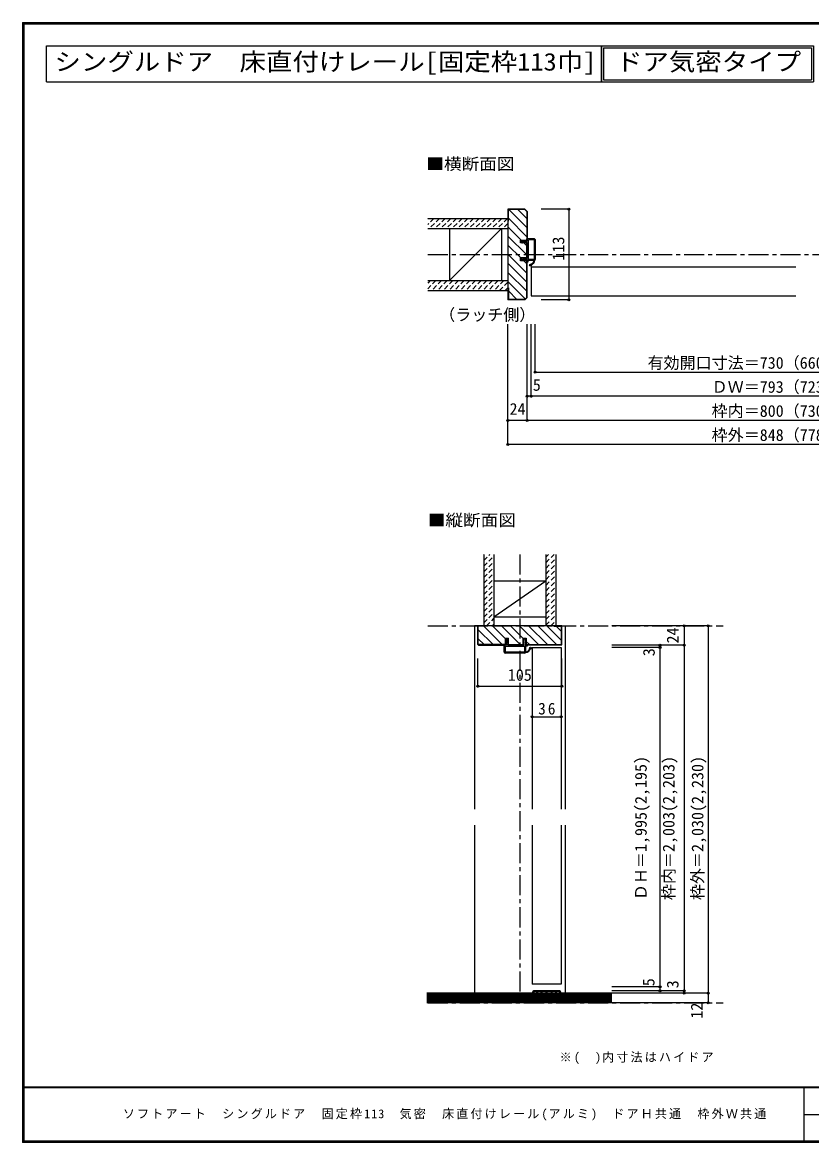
# Model space of a CAD drawing. Units: millimetres at full size, sheet at 1:5; details may follow other scales. Extents: x -973 to 977, y -718 to 696.
# Drawn here: x -973 to 11, y -701 to 696 of the extents above; entities that cross this region are included whole.
import ezdxf
from ezdxf.enums import TextEntityAlignment as Align

# ---------------------------------------------------------------- set-up
doc = ezdxf.new("R2010")
doc.units = ezdxf.units.MM
doc.header["$LTSCALE"] = 5
doc.header["$PDMODE"] = 32
doc.header["$PDSIZE"] = 2.5
doc.linetypes.add('CHAIN1', pattern=[8, 5, -1, 1, -1])
doc.linetypes.add('DASHED1', pattern=[1.8, 1.2, -0.6])
for name, color, linetype in [('0-0_補助線', 7, 'Continuous'), ('0-1_通り芯', 4, 'CHAIN1'), ('0-3_仕上げ', 2, 'Continuous'), ('0-4_枠', 3, 'Continuous'), ('0-6_扉', 6, 'Continuous'), ('0-7_金物', 7, 'Continuous'), ('0-A_文字', 3, 'Continuous'), ('0-B_寸法', 7, 'Continuous'), ('0-C_ハッチ', 4, 'DASHED1'), ('F-1_枠', 6, 'Continuous'), ('F-A_文字', 7, 'Continuous')]:
    doc.layers.add(name, color=color, linetype=linetype)
doc.styles.add('ＭＳ ゴシック', font='')
doc.styles.get('ＭＳ ゴシック').set_extended_font_data('MS Gothic')

# ---------------------------------------------------------------- blocks, each defined once
blk = doc.blocks.new('2')
at = {"layer": '0-0_補助線'}
for p, q in [((-9.846, -9.622), (-9.846, 15.078)), ((-8.846, 16.078), (0.354, 16.078)), ((-8.846, 15.878), (0.637, 15.878)), ((-8.446, 14.378), (-8.446, -8.922)), ((-8.146, 14.678), (-1.546, 14.678)), ((-1.246, 14.378), (-1.246, -8.922)), ((0.154, 11.653), (2.154, 11.653)), ((0.154, 11.653), (0.154, -8.497)), ((2.154, 10.953), (2.154, 11.653)), ((3.154, 11.653), (2.512, 10.83)), ((3.154, 11.653), (6.154, 11.653)), ((4.154, 13.753), (4.154, 13.053)), ((5.154, 13.053), (4.512, 13.876)), ((7.154, 13.053), (5.154, 13.053)), ((6.154, 10.953), (6.154, 11.653)), ((7.558, 12.258), (6.516, 10.835)), ((-1.48, -10.622), (-8.846, -10.622)), ((-1.546, -9.222), (-8.146, -9.222)), ((-1.189, -10.85), (-0.732, -12.694)), ((0.354, -12.922), (-0.441, -12.922)), ((0.154, -8.497), (2.154, -8.497)), ((4.154, -9.897), (0.154, -9.897)), ((0.154, -9.897), (0.154, -10.622)), ((0.154, -10.622), (0.645, -12.548)), ((2.154, -7.797), (2.154, -8.497)), ((3.154, -8.497), (2.512, -7.674)), ((3.154, -8.497), (6.154, -8.497)), ((4.154, -10.597), (4.154, -9.897)), ((5.154, -9.897), (4.512, -10.72)), ((7.154, -9.897), (5.154, -9.897)), ((6.154, -7.797), (6.154, -8.497)), ((7.558, -9.101), (6.516, -7.679))]:
    blk.add_line(p, q, dxfattribs=at)
for points in [[(-9.646, 15.078), (-9.646, -9.622), (-9.846, -9.622)], [(4.154, 13.053), (0.154, 13.053), (0.649, 15.723)]]:
    blk.add_lwpolyline(points, dxfattribs=at)
for centre, radius, start, end in [((-8.846, 15.078), 1, 90, 180), ((-8.846, 15.078), 0.8, 90, 180), ((-8.146, 14.378), 0.3, 90, 180), ((-1.546, 14.378), 0.3, 0, 90), ((0.354, 15.778), 0.3, 349.49875, 90), ((2.354, 10.953), 0.2, 180, 322.03043), ((4.354, 13.753), 0.2, 37.96957, 180), ((6.354, 10.953), 0.2, 180, 323.78053), ((7.154, 12.553), 0.5, 323.78053, 90), ((-8.846, -9.622), 1, 180, 270), ((-2.846, -10.72), 6, 179.06153, 259.29815), ((-8.146, -8.922), 0.3, 180, 270), ((-2.846, -10.72), 5.3, 178.93757, 259.29815), ((-1.546, -8.922), 0.3, 270, 0), ((-1.48, -10.922), 0.3, 13.9282, 90), ((-0.441, -12.622), 0.3, 193.9282, 270), ((0.354, -12.622), 0.3, 270, 14.29438), ((2.354, -7.797), 0.2, 37.96957, 180), ((4.354, -10.597), 0.2, 180, 322.03043), ((6.354, -7.797), 0.2, 36.21947, 180), ((7.154, -9.397), 0.5, 270, 36.21947), ((-3.896, -16.272), 0.35, 259.29815, 79.29815)]:
    blk.add_arc(centre, radius, start, end, dxfattribs=at)
blk.add_point((-3.896, -16.622), dxfattribs=at)

msp = doc.modelspace()

# ---------------------------------------------------------------- linework, layer by layer
at = {"layer": '0-1_通り芯'}
for p, q in [((-467.5, 406.5), (467.5, 406.5)), ((-352.643, 32.5), (-352.643, -526.5)), ((-467.5, -56.5), (-98.786, -56.5)), ((-467.5, -526.5), (-98.786, -526.5))]:
    msp.add_line(p, q, dxfattribs=at)
at = {"layer": '0-3_仕上げ'}
for p, q in [((-467.5, 451.5), (-367.5, 451.5)), ((-467.5, 439), (-367.5, 439)), ((-467.5, 374), (-367.5, 374)), ((-467.5, 361.5), (-367.5, 361.5)), ((-397.643, 32.5), (-397.643, -56.5)), ((-385.143, 32.5), (-385.143, -56.5)), ((-320.143, 32.5), (-320.143, -56.5)), ((-307.643, 32.5), (-307.643, -56.5)), ((-237.786, -514.5), (-468.758, -514.5)), ((-237.786, -526.5), (-468.758, -526.5))]:
    msp.add_line(p, q, dxfattribs=at)
at = {"layer": '0-3_仕上げ', "color": 3}
for p, q in [((-440.5, 439), (-440.5, 374)), ((-375.5, 439), (-375.5, 374)), ((-385.143, -0.5), (-320.143, -0.5)), ((-385.143, -45.5), (-320.143, -45.5))]:
    msp.add_line(p, q, dxfattribs=at)
at = {"layer": '0-3_仕上げ', "color": 7}
for p, q in [((-440.5, 374), (-375.5, 439)), ((-385.143, -45.234), (-320.143, -0.5)), ((-237.786, -516), (-468.758, -516)), ((-237.786, -517.5), (-468.758, -517.5)), ((-237.786, -519), (-468.758, -519)), ((-237.786, -520.5), (-468.758, -520.5)), ((-237.786, -522), (-468.758, -522)), ((-237.786, -523.5), (-468.758, -523.5)), ((-237.786, -525), (-468.758, -525))]:
    msp.add_line(p, q, dxfattribs=at)
at = {"layer": '0-4_枠'}
for p, q in [((-367.5, 463), (-367.5, 350)), ((-346.328, 463), (-367.5, 463)), ((-367, 448), (-367, 462.5)), ((-346.536, 462.5), (-367, 462.5)), ((-346.536, 462.5), (-344, 459.964)), ((-346.328, 463), (-343.5, 460.172)), ((-367, 448), (-367.5, 448)), ((-344, 459.964), (-344, 424.5)), ((-343.5, 460.172), (-343.5, 424.5)), ((-352, 424.5), (-343.5, 424.5)), ((-352, 420.8), (-352, 424.5)), ((-343.5, 420.8), (-352, 420.8)), ((-344, 402.2), (-344, 420.8)), ((-343.5, 402.2), (-343.5, 420.8)), ((-343.5, 402.2), (-352, 402.2)), ((-352, 398.5), (-352, 402.2)), ((-343.5, 398.5), (-352, 398.5)), ((-344, 353.036), (-344, 398.5)), ((-343.5, 352.828), (-343.5, 398.5)), ((-367, 365), (-367.5, 365)), ((-367, 365), (-367, 350.5)), ((-346.328, 350), (-367.5, 350)), ((-346.536, 350.5), (-367, 350.5)), ((-346.536, 350.5), (-344, 353.036)), ((-346.328, 350), (-343.5, 352.828)), ((-300.143, -56.5), (-405.143, -56.5)), ((-404.643, -79.586), (-404.643, -57)), ((-395.143, -57), (-404.643, -57)), ((-395.143, -56.5), (-395.143, -57)), ((-310.143, -57), (-310.143, -56.5)), ((-310.143, -57), (-300.643, -57)), ((-300.643, -79.586), (-300.643, -57)), ((-404.229, -80), (-404.643, -79.586)), ((-404.436, -80.5), (-370.643, -80.5)), ((-370.643, -80), (-404.229, -80)), ((-370.643, -72), (-366.943, -72)), ((-370.643, -80.5), (-370.643, -72)), ((-366.943, -80.5), (-366.943, -72)), ((-366.943, -80), (-348.343, -80)), ((-366.943, -80.5), (-348.343, -80.5)), ((-348.343, -80.5), (-348.343, -72)), ((-344.643, -80), (-301.057, -80)), ((-300.85, -80.5), (-344.643, -80.5)), ((-301.057, -80), (-300.643, -79.586))]:
    msp.add_line(p, q, dxfattribs=at)
at = {"layer": '0-4_枠', "color": 4}
for p, q in [((-405.143, -56.5), (-409.143, -56.5)), ((-409.143, -56.5), (-409.143, -285)), ((-300.143, -56.5), (-296.143, -56.5)), ((-296.143, -56.5), (-296.143, -285)), ((-409.143, -305), (-409.143, -514.5)), ((-296.143, -305), (-296.143, -514.5))]:
    msp.add_line(p, q, dxfattribs=at)
at = {"layer": '0-4_枠'}
for points in [[(-404.436, -80.5), (-405.143, -79.793), (-405.143, -56.5)], [(-300.85, -80.5), (-300.143, -79.793), (-300.143, -56.5)], [(-348.343, -72), (-344.643, -72), (-344.643, -80.5)]]:
    msp.add_lwpolyline(points, dxfattribs=at)
at = {"layer": '0-6_扉'}
for p, q in [((-338.5, 391), (-8.5, 391)), ((-338.5, 391), (-338.5, 355)), ((-338.5, 355), (-8.5, 355)), ((-337.143, -83.5), (-337.143, -285)), ((-337.143, -305), (-337.143, -503.5)), ((-301.143, -305), (-301.143, -503.5)), ((-301.143, -503.5), (-337.143, -503.5))]:
    msp.add_line(p, q, dxfattribs=at)
msp.add_lwpolyline([(-337.143, -83.5), (-301.143, -83.5), (-301.143, -285)], dxfattribs=at)
at = {"layer": '0-7_金物'}
for p, q in [((-337.143, -514.5), (-336.143, -514.5)), ((-304.143, -511.5), (-334.143, -511.5)), ((-331.343, -512.5), (-334.143, -512.5)), ((-331.343, -514.5), (-331.343, -512.5)), ((-331.343, -514.5), (-330.343, -514.5)), ((-330.343, -514.5), (-330.343, -512.5)), ((-325.943, -512.5), (-330.343, -512.5)), ((-325.943, -514.5), (-325.943, -512.5)), ((-325.943, -514.5), (-324.943, -514.5)), ((-324.943, -514.5), (-324.943, -512.5)), ((-319.643, -512.5), (-324.943, -512.5)), ((-319.643, -514.5), (-319.643, -512.5)), ((-319.643, -514.5), (-318.643, -514.5)), ((-318.643, -514.5), (-318.643, -512.5)), ((-313.343, -512.5), (-318.643, -512.5)), ((-313.343, -514.5), (-313.343, -512.5)), ((-313.343, -514.5), (-312.343, -514.5)), ((-312.343, -514.5), (-312.343, -512.5)), ((-307.943, -512.5), (-312.343, -512.5)), ((-307.943, -514.5), (-307.943, -512.5)), ((-307.943, -514.5), (-306.943, -514.5)), ((-306.943, -514.5), (-306.943, -512.5)), ((-304.143, -512.5), (-306.943, -512.5)), ((-302.143, -514.5), (-301.143, -514.5))]:
    msp.add_line(p, q, dxfattribs=at)
for centre, radius, start, end in [((-334.143, -514.5), 3, 90, 180), ((-334.143, -514.5), 2, 90, 180), ((-304.143, -514.5), 3, 0, 90), ((-304.143, -514.5), 2, 0, 90)]:
    msp.add_arc(centre, radius, start, end, dxfattribs=at)
at = {"layer": '0-A_文字'}
for p, q in [((-943.333, 621.667), (-943.333, 666.667)), ((-943.333, 666.667), (-250.833, 666.667)), ((-250.833, 666.667), (-250.833, 621.667)), ((-248.333, 664.167), (11.271, 664.167)), ((-248.333, 664.167), (-248.333, 624.167)), ((11.271, 664.167), (11.271, 624.167)), ((-943.333, 621.667), (-250.833, 621.667)), ((-250.833, 621.667), (13.771, 621.667)), ((-248.333, 624.167), (11.271, 624.167))]:
    msp.add_line(p, q, dxfattribs=at)
for points in [[(-250.833, 666.667), (-250.833, 621.667), (-250.833, 666.667)], [(-250.833, 666.667), (13.771, 666.667), (13.771, 621.667)]]:
    msp.add_lwpolyline(points, dxfattribs=at)
at = {"layer": '0-B_寸法', "color": 4}
for p, q in [((-291.578, 463), (-326.1, 463)), ((-367.5, 169.657), (-367.5, 319.657)), ((-343.5, 199.657), (-343.5, 319.657)), ((-338.5, 229.657), (-338.5, 319.657)), ((-333.5, 259.657), (-333.5, 319.657)), ((-333.5, 259.657), (283.505, 259.657)), ((343.5, 229.657), (-343.5, 229.657)), ((367.5, 199.657), (-367.5, 199.657)), ((367.5, 169.657), (-367.5, 169.657)), ((-117.786, -56.5), (-237.786, -56.5)), ((-147.786, -56.5), (-147.786, -514.5)), ((-117.786, -56.5), (-117.786, -526.5)), ((-147.786, -80.5), (-237.786, -80.5)), ((-177.786, -83.5), (-237.786, -83.5)), ((-177.786, -80.5), (-177.786, -511.5)), ((-405.143, -131.922), (-405.143, -97.4)), ((-337.143, -169.801), (-301.143, -169.801)), ((-177.786, -506.5), (-237.786, -506.5)), ((-147.786, -511.5), (-237.786, -511.5)), ((-117.786, -514.5), (-237.786, -514.5)), ((-117.786, -526.5), (-237.786, -526.5))]:
    msp.add_line(p, q, dxfattribs=at)
for points in [[(-291.578, 463), (-291.578, 350), (-326.1, 350)], [(-405.143, -131.922), (-300.143, -131.922), (-300.143, -97.4)]]:
    msp.add_lwpolyline(points, dxfattribs=at)
at = {"layer": '0-B_寸法'}
for p in [(-291.578, 463), (-291.578, 350), (-333.5, 259.657), (-343.5, 229.657), (-338.5, 229.657), (-367.5, 199.657), (-343.5, 199.657), (-367.5, 169.657), (-147.786, -56.5), (-117.786, -56.5), (-177.786, -80.5), (-177.786, -83.5), (-147.786, -80.5), (-405.143, -131.922), (-300.143, -131.922), (-337.143, -169.801), (-301.143, -169.801), (-177.786, -506.5), (-177.786, -511.5), (-147.786, -511.5), (-147.786, -514.5), (-117.786, -514.5), (-117.786, -526.5)]:
    msp.add_point(p, dxfattribs=at)
at = {"layer": '0-C_ハッチ', "linetype": 'Continuous'}
for p, q in [((-344, 439.912), (-366.588, 462.5)), ((-355.275, 462.5), (-344, 451.225)), ((-367, 451.598), (-344, 428.598)), ((-367.5, 440.784), (-351.216, 424.5)), ((-367.5, 429.47), (-344, 405.97)), ((-347.516, 420.8), (-344, 417.284)), ((-367.5, 418.157), (-351.543, 402.2)), ((-367.5, 406.843), (-344, 383.343)), ((-367.5, 395.529), (-344, 372.029)), ((-347.843, 398.5), (-344, 394.657)), ((-367.5, 384.216), (-344, 360.716)), ((-367.5, 372.902), (-345.817, 351.219)), ((-367, 361.088), (-356.412, 350.5)), ((-404.643, -61.412), (-386.054, -80)), ((-397.741, -57), (-374.741, -80)), ((-386.927, -56.5), (-370.643, -72.784)), ((-375.613, -56.5), (-352.113, -80)), ((-364.3, -56.5), (-348.343, -72.457)), ((-352.985, -56.5), (-329.486, -80)), ((-341.672, -56.5), (-318.172, -80)), ((-330.358, -56.5), (-306.858, -80)), ((-319.045, -56.5), (-300.643, -74.902)), ((-307.231, -57), (-300.643, -63.588)), ((-404.643, -72.725), (-397.368, -80)), ((-344.643, -76.157), (-340.8, -80))]:
    msp.add_line(p, q, dxfattribs=at)
at = {"layer": '0-C_ハッチ'}
for p, q in [((-467.102, 451.5), (-467.5, 451.102)), ((-460.031, 451.5), (-467.5, 444.031)), ((-452.96, 451.5), (-465.46, 439)), ((-445.889, 451.5), (-458.389, 439)), ((-438.818, 451.5), (-451.318, 439)), ((-431.747, 451.5), (-444.247, 439)), ((-424.676, 451.5), (-437.176, 439)), ((-417.605, 451.5), (-430.105, 439)), ((-410.534, 451.5), (-423.034, 439)), ((-403.463, 451.5), (-415.963, 439)), ((-396.392, 451.5), (-408.892, 439)), ((-389.321, 451.5), (-401.821, 439)), ((-382.249, 451.5), (-394.749, 439)), ((-375.178, 451.5), (-387.678, 439)), ((-368.107, 451.5), (-380.607, 439)), ((-367.5, 445.036), (-373.536, 439)), ((-464.394, 374), (-467.5, 370.894)), ((-457.323, 374), (-467.5, 363.823)), ((-450.252, 374), (-462.752, 361.5)), ((-443.181, 374), (-455.681, 361.5)), ((-436.11, 374), (-448.61, 361.5)), ((-429.039, 374), (-441.539, 361.5)), ((-421.968, 374), (-434.468, 361.5)), ((-414.897, 374), (-427.397, 361.5)), ((-407.826, 374), (-420.326, 361.5)), ((-400.755, 374), (-413.255, 361.5)), ((-393.683, 374), (-406.183, 361.5)), ((-386.612, 374), (-399.112, 361.5)), ((-379.541, 374), (-392.041, 361.5)), ((-372.47, 374), (-384.97, 361.5)), ((-367.5, 371.899), (-377.899, 361.5)), ((-367.5, 364.828), (-370.828, 361.5)), ((-397.643, 24.889), (-390.032, 32.5)), ((-397.643, 31.96), (-397.103, 32.5)), ((-397.643, 17.818), (-385.143, 30.318)), ((-320.143, 29.252), (-316.895, 32.5)), ((-320.143, 22.181), (-309.824, 32.5)), ((-397.643, 10.747), (-385.143, 23.247)), ((-397.643, 3.676), (-385.143, 16.176)), ((-320.143, 15.11), (-307.643, 27.61)), ((-320.143, 8.039), (-307.643, 20.539)), ((-397.643, -3.395), (-385.143, 9.105)), ((-397.643, -10.466), (-385.143, 2.034)), ((-320.143, 0.968), (-307.643, 13.468)), ((-320.143, -6.103), (-307.643, 6.397)), ((-397.643, -17.537), (-385.143, -5.037)), ((-397.643, -24.608), (-385.143, -12.108)), ((-320.143, -13.174), (-307.643, -0.674)), ((-320.143, -20.246), (-307.643, -7.746)), ((-397.643, -31.679), (-385.143, -19.179)), ((-397.643, -38.751), (-385.143, -26.251)), ((-320.143, -27.317), (-307.643, -14.817)), ((-320.143, -34.388), (-307.643, -21.888)), ((-397.643, -45.822), (-385.143, -33.322)), ((-397.643, -52.893), (-385.143, -40.393)), ((-320.143, -41.459), (-307.643, -28.959)), ((-320.143, -48.53), (-307.643, -36.03)), ((-394.179, -56.5), (-385.143, -47.464)), ((-387.108, -56.5), (-385.143, -54.535)), ((-320.143, -55.601), (-307.643, -43.101)), ((-313.971, -56.5), (-307.643, -50.172))]:
    msp.add_line(p, q, dxfattribs=at)
at = {"layer": 'F-1_枠'}
for p, q in [((-973.347, 695.833), (-973.347, -700.833)), ((-973.347, 695.833), (976.653, 695.833)), ((-973.347, 695), (976.653, 695)), ((-973.347, 694.167), (976.653, 694.167)), ((-972.514, 695.833), (-972.514, -700.833)), ((-971.68, 695.833), (-971.68, -700.833)), ((976.653, -631.667), (-973.347, -631.667)), ((976.653, -632.5), (-973.347, -632.5)), ((1.653, -632.5), (1.653, -699.167)), ((1.653, -665.833), (974.986, -665.834)), ((976.653, -699.167), (-973.347, -699.167)), ((976.653, -700), (-973.347, -700)), ((976.653, -700.833), (-973.347, -700.833))]:
    msp.add_line(p, q, dxfattribs=at)

# ---------------------------------------------------------------- block references
at = {"layer": '0-0_補助線', "xscale": -1}
msp.add_blockref('2', (-343.346, 409.922), dxfattribs=at)
at = {"layer": '0-0_補助線', "rotation": 90}
msp.add_blockref('2', (-356.065, -80.654), dxfattribs=at)

# ---------------------------------------------------------------- texts
at = {"layer": '0-A_文字', "style": 'ＭＳ ゴシック', "width": 1.1}
for s, p in [('シングルドア\u3000床直付けレール[固定枠113巾]', (-933.333, 629.167)), ('ドア気密タイプ', (-232.708, 629.167))]:
    msp.add_text(s, height=21.99, dxfattribs=at).set_placement(p, align=Align.BOTTOM_LEFT)
at = {"layer": '0-A_文字', "color": 7, "style": 'ＭＳ ゴシック', "width": 1.1}
for s, p in [('■横断面図', (-469.31, 507.657)), ('■縦断面図', (-467.5, 63.5))]:
    msp.add_text(s, height=14.66, dxfattribs=at).set_placement(p, align=Align.BOTTOM_LEFT)
at = {"layer": '0-A_文字', "color": 7, "style": 'ＭＳ ゴシック'}
msp.add_text('（ラッチ側）', height=14.66, dxfattribs=at).set_placement((-453.25, 319.657), align=Align.BOTTOM_LEFT)
at = {"layer": '0-B_寸法', "style": 'ＭＳ ゴシック'}
for s, p in [('113', (-292.866, 398.887)), ('24', (-150.286, -78.5)), ('3', (-179.949, -94.385)), ('ＤＨ＝1,995(2,195)', (-189.966, -398.5)), ('枠内＝2,003(2,203)', (-155.286, -398.5)), ('枠外＝2,030(2,230)', (-119.271, -398.5)), ('5', (-180.286, -505.875)), ('3', (-150.286, -508.5)), ('12', (-120.286, -546.285))]:
    msp.add_text(s, height=14.66, rotation=90, dxfattribs=at).set_placement(p, align=Align.BOTTOM_LEFT)
for s, p in [('有効開口寸法＝730（660）<640>［617］', (-193.347, 259.657)), ('5', (-336.5, 232.157)), ('ＤＷ＝793（723）<703>［680］', (-113.347, 229.657)), ('24', (-365.5, 202.157)), ('枠内＝800（730）<710>［687］', (-113.347, 199.657)), ('枠外＝848（778）<758>［735］', (-113.347, 169.657)), ('105', (-367.643, -129.422))]:
    msp.add_text(s, height=14.66, dxfattribs=at).set_placement(p, align=Align.BOTTOM_LEFT)
at = {"layer": '0-B_寸法', "attachment_point": 7, "style": 'ＭＳ ゴシック'}
for s, insert, char_height in [('\\T1.27;\\W0.95;36', (-329.768, -167.301), 14.66), ('\\T1.18;※(\u3000)内寸法はハイドア', (-303.003, -602.762), 11)]:
    msp.add_mtext(s, dxfattribs=dict(at, insert=insert, char_height=char_height))
at = {"layer": 'F-A_文字', "insert": (-847.938, -673.333), "char_height": 11, "attachment_point": 7, "style": 'ＭＳ ゴシック'}
msp.add_mtext('\\T1.18;ソフトアート\u3000シングルドア\u3000固定枠113\u3000気密\u3000床直付けレール(アルミ)\u3000ドアＨ共通\u3000枠外Ｗ共通', dxfattribs=at)

doc.saveas('drawing.dxf')
